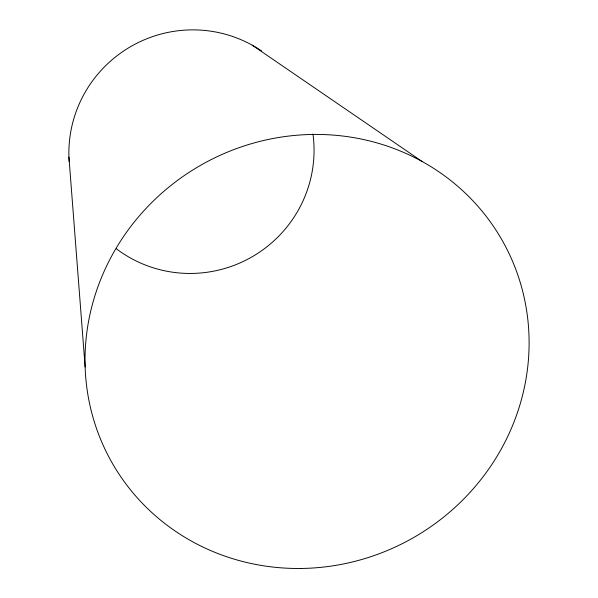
<?xml version="1.0" encoding="UTF-8"?>
<svg xmlns="http://www.w3.org/2000/svg" width="598" height="598" viewBox="0 0 598 598"><rect width="100%" height="100%" fill="white"/><g stroke="black" fill="none" stroke-linecap="round" stroke-linejoin="round"><path stroke-width="0.9" d="M252.304 45.231L422.203 161.55M68.934 157.139L85.133 366.985M312.963 133.982A123.009 121.372 -30.1 0 1 252.692 256.46A123.009 121.372 -30.1 0 1 116.393 248.798M69.174 161.684A123.009 121.372 -30.1 0 1 130.969 46.435A123.009 121.372 -30.1 0 1 261.647 51.002M301.355 568.459A224.542 214.443 -30.1 0 0 502.163 240.306A224.542 214.443 -30.1 0 0 117.694 245.614A224.542 214.443 -30.1 0 0 301.355 568.459"/></g></svg>
